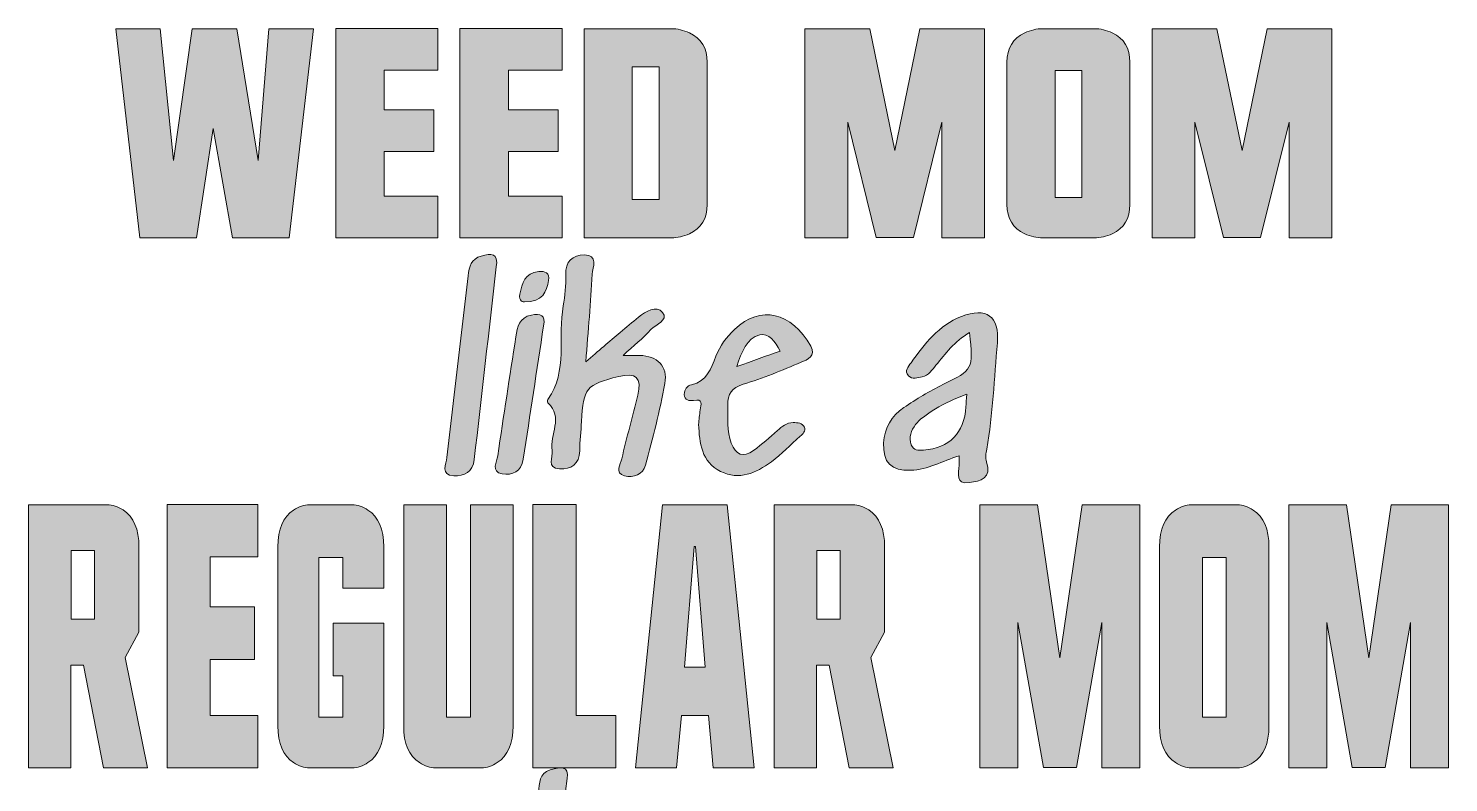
# Model space of a CAD drawing. Extents: x 567 to 1460, y -1404 to -541.
# Drawn here: x 612 to 1440, y -980 to -541 of the extents above; entities that cross this region are included whole.
import ezdxf

# ---------------------------------------------------------------- set-up
doc = ezdxf.new("R2010")
doc.units = 0
doc.header["$MEASUREMENT"] = 0
doc.layers.add('katman 1', color=7, linetype='Continuous')

# ---------------------------------------------------------------- blocks, each defined once
blk = doc.blocks.new('block 2')
at = {"layer": 'katman 1', "true_color": 0xffffff}
h = blk.add_hatch(color=7, dxfattribs=at)
h.dxf.hatch_style = 2
edge = h.paths.add_edge_path()
edge.add_spline(control_points=[(884.69, -679.8), (880.42, -717.33), (876.16, -754.75), (871.89, -792.18), (871.08, -799.37), (865.94, -801.95), (859.89, -801.59), (851.99, -801.12), (855.55, -794.74), (855.98, -790.89), (859.94, -755.57), (864.24, -720.28), (868.31, -684.96), (868.92, -679.68), (870.07, -675.15), (875.88, -673.45), (881.68, -671.74), (886.15, -671.76), (884.69, -679.8)], knot_values=[0, 0, 0, 0, 1, 1, 1, 2, 2, 2, 3, 3, 3, 4, 4, 4, 5, 5, 5, 6, 6, 6, 6], degree=3, periodic=1)
h = blk.add_hatch(color=7, dxfattribs=at)
h.dxf.hatch_style = 2
edge = h.paths.add_edge_path()
edge.add_spline(control_points=[(958.62, -731.42), (962.94, -731.42), (965.62, -731.36), (968.29, -731.43), (978.67, -731.74), (984.79, -737.5), (982.96, -747.76), (980.11, -763.81), (976.01, -779.67), (971.71, -795.41), (970.24, -800.77), (964.69, -802.95), (959.51, -801.56), (953.47, -799.94), (957.17, -794.85), (957.88, -791.7), (960.68, -779.23), (964.32, -766.95), (967.24, -754.5), (969.62, -744.32), (966.2, -741.21), (956.08, -743.7), (937.14, -748.34), (935.44, -750.43), (934.4, -769.98), (934.09, -775.67), (933.47, -781.34), (933.33, -787.02), (933.14, -794.87), (928.37, -798.04), (921.55, -797.59), (913.83, -797.08), (917.97, -790.73), (917.3, -786.79), (915.74, -777.62), (924.03, -767.56), (914.8, -759.04), (914.47, -758.74), (914.53, -757.53), (914.86, -757.05), (926.6, -740.32), (920.44, -720.65), (923.76, -702.54), (924.84, -696.62), (925.44, -690.48), (925.18, -684.48), (924.84, -676.52), (929.29, -672.93), (935.9, -672.85), (944.57, -672.75), (940.83, -680.06), (940.63, -684.1), (939.82, -700.43), (938.32, -716.72), (936.91, -735.08), (944.35, -728.73), (950.62, -723.34), (956.92, -717.99), (960.45, -715.01), (964.02, -712.07), (967.6, -709.15), (971.92, -705.64), (978.04, -701.83), (981.71, -706.45), (985.29, -710.94), (977.7, -713.31), (974.9, -716.32), (970.19, -721.39), (964.76, -725.8), (958.62, -731.42)], knot_values=[0, 0, 0, 0, 1, 1, 1, 2, 2, 2, 3, 3, 3, 4, 4, 4, 5, 5, 5, 6, 6, 6, 7, 7, 7, 8, 8, 8, 9, 9, 9, 10, 10, 10, 11, 11, 11, 12, 12, 12, 13, 13, 13, 14, 14, 14, 15, 15, 15, 16, 16, 16, 17, 17, 17, 18, 18, 18, 19, 19, 19, 20, 20, 20, 21, 21, 21, 22, 22, 22, 23, 23, 23, 23], degree=3, periodic=1)
h = blk.add_hatch(color=7, dxfattribs=at)
h.dxf.hatch_style = 2
edge = h.paths.add_edge_path()
edge.add_spline(control_points=[(901.07, -700.22), (900.69, -700.2), (897.6, -699.85), (898.44, -695.76), (899.73, -689.49), (901.19, -683.12), (909.44, -682.49), (913.21, -682.2), (915.9, -683.3), (915.2, -687.68), (914.14, -694.34), (911.87, -700.1), (901.07, -700.22)], knot_values=[0, 0, 0, 0, 1, 1, 1, 2, 2, 2, 3, 3, 3, 4, 4, 4, 4], degree=3, periodic=1)
h = blk.add_hatch(color=7, dxfattribs=at)
h.dxf.hatch_style = 2
edge = h.paths.add_edge_path()
edge.add_spline(control_points=[(1028.69, -748.26), (1040.17, -744.74), (1051.33, -740.07), (1062.43, -735.42), (1066.08, -733.89), (1071.31, -731.72), (1068.1, -726.1), (1056.72, -706.27), (1038.96, -701.73), (1023.55, -716.26), (1018.86, -720.68), (1015.13, -725.91), (1012.73, -731.89), (1009.83, -739.11), (1007.59, -746.55), (998.45, -748.55), (996.2, -749.04), (994.13, -751.22), (994.33, -754.14), (994.56, -757.54), (997.21, -758.07), (999.73, -757.61), (1005.53, -756.55), (1004.13, -760), (1003.61, -763.2), (1003.15, -765.99), (1002.95, -768.82), (1002.63, -771.63), (1003.27, -782.52), (1004.19, -793.47), (1015.44, -799.01), (1026.39, -804.4), (1036.26, -800.05), (1045.08, -793.37), (1050.99, -788.88), (1056.31, -783.6), (1061.8, -778.58), (1063.32, -777.19), (1065.49, -775.51), (1064.37, -773.24), (1063.17, -770.82), (1060.37, -770.53), (1057.84, -770.57), (1054.03, -770.63), (1051.35, -772.81), (1048.64, -775.27), (1044.19, -779.31), (1039.55, -783.16), (1034.75, -786.78), (1028.59, -791.43), (1024.33, -789.29), (1021.72, -782.53), (1018.95, -775.35), (1019.74, -767.87), (1019.69, -760.43), (1019.66, -753.93), (1021.93, -750.33), (1028.69, -748.26)], knot_values=[0, 0, 0, 0, 1, 1, 1, 2, 2, 2, 3, 3, 3, 4, 4, 4, 5, 5, 5, 6, 6, 6, 7, 7, 7, 8, 8, 8, 9, 9, 9, 10, 10, 10, 11, 11, 11, 12, 12, 12, 13, 13, 13, 14, 14, 14, 15, 15, 15, 16, 16, 16, 17, 17, 17, 18, 18, 18, 19, 19, 19, 19], degree=3, periodic=1)
edge = h.paths.add_edge_path()
edge.add_spline(control_points=[(1038.34, -719.39), (1043.33, -717.96), (1047.39, -723.47), (1050.28, -728.85), (1042.13, -731.76), (1034.32, -734.55), (1024.95, -737.9), (1027.77, -729.31), (1030.66, -721.58), (1038.34, -719.39)], knot_values=[0, 0, 0, 0, 1, 1, 1, 2, 2, 2, 3, 3, 3, 3], degree=3, periodic=1)
h = blk.add_hatch(color=7, dxfattribs=at)
h.dxf.hatch_style = 2
edge = h.paths.add_edge_path()
edge.add_spline(control_points=[(1176.85, -724.13), (1178.25, -708.64), (1170.47, -703.02), (1155.89, -708.7), (1142.71, -713.84), (1134.4, -724.66), (1126.54, -735.74), (1124.97, -737.95), (1122.41, -740.52), (1124.98, -743.26), (1127.14, -745.57), (1130.39, -744.48), (1133.1, -743.86), (1136.82, -743.02), (1138.77, -739.9), (1141.05, -737.15), (1146.61, -730.43), (1151.76, -723.24), (1160.66, -718.07), (1162.8, -739.91), (1162.69, -739.69), (1145.14, -748.34), (1137.21, -752.24), (1129.58, -756.88), (1122.29, -761.86), (1115.25, -766.67), (1111.06, -773.63), (1110.55, -782.41), (1109.9, -793.77), (1115.04, -798.94), (1126.38, -798.39), (1136.17, -797.91), (1144.73, -793.21), (1154.53, -789.91), (1154.53, -792.09), (1154.52, -793.78), (1154.53, -795.46), (1154.55, -800.07), (1152.06, -806.83), (1160.56, -805.55), (1166.67, -804.64), (1174, -803.19), (1170.49, -793.39), (1169.72, -791.23), (1170.21, -788.46), (1170.64, -786.06), (1174.27, -765.57), (1174.99, -744.79), (1176.85, -724.13)], knot_values=[0, 0, 0, 0, 1, 1, 1, 2, 2, 2, 3, 3, 3, 4, 4, 4, 5, 5, 5, 6, 6, 6, 7, 7, 7, 8, 8, 8, 9, 9, 9, 10, 10, 10, 11, 11, 11, 12, 12, 12, 13, 13, 13, 14, 14, 14, 15, 15, 15, 16, 16, 16, 16], degree=3, periodic=1)
edge = h.paths.add_edge_path()
edge.add_spline(control_points=[(1158.54, -761.36), (1157.47, -776.75), (1149.09, -785.31), (1133.81, -786.65), (1130.85, -786.91), (1127.89, -786.77), (1126.67, -783.53), (1125.01, -779.14), (1126.52, -775.2), (1129.22, -771.64), (1133.18, -766.42), (1146, -758.7), (1158.96, -753.96), (1158.78, -757.17), (1158.69, -759.27), (1158.54, -761.36)], knot_values=[0, 0, 0, 0, 1, 1, 1, 2, 2, 2, 3, 3, 3, 4, 4, 4, 5, 5, 5, 5], degree=3, periodic=1)
h = blk.add_hatch(color=7, dxfattribs=at)
h.dxf.hatch_style = 2
edge = h.paths.add_edge_path()
edge.add_spline(control_points=[(912.29, -714.19), (908.34, -740.11), (904.37, -766.03), (900.47, -791.95), (899.36, -799.32), (893.94, -801.45), (888.08, -800.44), (881.29, -799.27), (885.14, -793.39), (885.62, -789.92), (888.87, -766.77), (892.65, -743.7), (896.09, -720.57), (896.97, -714.65), (898.15, -709.31), (905.16, -707.92), (910.31, -706.9), (913.79, -707.74), (912.29, -714.19)], knot_values=[0, 0, 0, 0, 1, 1, 1, 2, 2, 2, 3, 3, 3, 4, 4, 4, 5, 5, 5, 6, 6, 6, 6], degree=3, periodic=1)
h = blk.add_hatch(color=7, dxfattribs=at)
h.dxf.hatch_style = 2
edge = h.paths.add_edge_path()
edge.add_spline(control_points=[(925.97, -978.09), (921.48, -1017.01), (917.18, -1054.42), (912.82, -1091.83), (911.97, -1099.06), (906.65, -1101.23), (900.58, -1100.73), (893.36, -1100.14), (896.67, -1094.55), (897.09, -1090.85), (901.08, -1055.91), (905.17, -1020.97), (909.35, -986.05), (909.96, -980.94), (909.56, -974.98), (916.22, -972.96), (922.14, -971.16), (927.28, -970.63), (925.97, -978.09)], knot_values=[0, 0, 0, 0, 1, 1, 1, 2, 2, 2, 3, 3, 3, 4, 4, 4, 5, 5, 5, 6, 6, 6, 6], degree=3, periodic=1)
at = {"layer": 'katman 1', "lineweight": 0}
for points, knots in [([(884.69, -679.8), (880.42, -717.33), (876.16, -754.75), (871.89, -792.18), (871.08, -799.37), (865.94, -801.95), (859.89, -801.59), (851.99, -801.12), (855.55, -794.74), (855.98, -790.89), (859.94, -755.57), (864.24, -720.28), (868.31, -684.96), (868.92, -679.68), (870.07, -675.15), (875.88, -673.45), (881.68, -671.74), (886.15, -671.76), (884.69, -679.8)], [0, 0, 0, 0, 1, 1, 1, 2, 2, 2, 3, 3, 3, 4, 4, 4, 5, 5, 5, 6, 6, 6, 6]), ([(958.62, -731.42), (962.94, -731.42), (965.62, -731.36), (968.29, -731.43), (978.67, -731.74), (984.79, -737.5), (982.96, -747.76), (980.11, -763.81), (976.01, -779.67), (971.71, -795.41), (970.24, -800.77), (964.69, -802.95), (959.51, -801.56), (953.47, -799.94), (957.17, -794.85), (957.88, -791.7), (960.68, -779.23), (964.32, -766.95), (967.24, -754.5), (969.62, -744.32), (966.2, -741.21), (956.08, -743.7), (937.14, -748.34), (935.44, -750.43), (934.4, -769.98), (934.09, -775.67), (933.47, -781.34), (933.33, -787.02), (933.14, -794.87), (928.37, -798.04), (921.55, -797.59), (913.83, -797.08), (917.97, -790.73), (917.3, -786.79), (915.74, -777.62), (924.03, -767.56), (914.8, -759.04), (914.47, -758.74), (914.53, -757.53), (914.86, -757.05), (926.6, -740.32), (920.44, -720.65), (923.76, -702.54), (924.84, -696.62), (925.44, -690.48), (925.18, -684.48), (924.84, -676.52), (929.29, -672.93), (935.9, -672.85), (944.57, -672.75), (940.83, -680.06), (940.63, -684.1), (939.82, -700.43), (938.32, -716.72), (936.91, -735.08), (944.35, -728.73), (950.62, -723.34), (956.92, -717.99), (960.45, -715.01), (964.02, -712.07), (967.6, -709.15), (971.92, -705.64), (978.04, -701.83), (981.71, -706.45), (985.29, -710.94), (977.7, -713.31), (974.9, -716.32), (970.19, -721.39), (964.76, -725.8), (958.62, -731.42)], [0, 0, 0, 0, 1, 1, 1, 2, 2, 2, 3, 3, 3, 4, 4, 4, 5, 5, 5, 6, 6, 6, 7, 7, 7, 8, 8, 8, 9, 9, 9, 10, 10, 10, 11, 11, 11, 12, 12, 12, 13, 13, 13, 14, 14, 14, 15, 15, 15, 16, 16, 16, 17, 17, 17, 18, 18, 18, 19, 19, 19, 20, 20, 20, 21, 21, 21, 22, 22, 22, 23, 23, 23, 23]), ([(901.07, -700.22), (900.69, -700.2), (897.6, -699.85), (898.44, -695.76), (899.73, -689.49), (901.19, -683.12), (909.44, -682.49), (913.21, -682.2), (915.9, -683.3), (915.2, -687.68), (914.14, -694.34), (911.87, -700.1), (901.07, -700.22)], [0, 0, 0, 0, 1, 1, 1, 2, 2, 2, 3, 3, 3, 4, 4, 4, 4]), ([(1028.69, -748.26), (1040.17, -744.74), (1051.33, -740.07), (1062.43, -735.42), (1066.08, -733.89), (1071.31, -731.72), (1068.1, -726.1), (1056.72, -706.27), (1038.96, -701.73), (1023.55, -716.26), (1018.86, -720.68), (1015.13, -725.91), (1012.73, -731.89), (1009.83, -739.11), (1007.59, -746.55), (998.45, -748.55), (996.2, -749.04), (994.13, -751.22), (994.33, -754.14), (994.56, -757.54), (997.21, -758.07), (999.73, -757.61), (1005.53, -756.55), (1004.13, -760), (1003.61, -763.2), (1003.15, -765.99), (1002.95, -768.82), (1002.63, -771.63), (1003.27, -782.52), (1004.19, -793.47), (1015.44, -799.01), (1026.39, -804.4), (1036.26, -800.05), (1045.08, -793.37), (1050.99, -788.88), (1056.31, -783.6), (1061.8, -778.58), (1063.32, -777.19), (1065.49, -775.51), (1064.37, -773.24), (1063.17, -770.82), (1060.37, -770.53), (1057.84, -770.57), (1054.03, -770.63), (1051.35, -772.81), (1048.64, -775.27), (1044.19, -779.31), (1039.55, -783.16), (1034.75, -786.78), (1028.59, -791.43), (1024.33, -789.29), (1021.72, -782.53), (1018.95, -775.35), (1019.74, -767.87), (1019.69, -760.43), (1019.66, -753.93), (1021.93, -750.33), (1028.69, -748.26)], [0, 0, 0, 0, 1, 1, 1, 2, 2, 2, 3, 3, 3, 4, 4, 4, 5, 5, 5, 6, 6, 6, 7, 7, 7, 8, 8, 8, 9, 9, 9, 10, 10, 10, 11, 11, 11, 12, 12, 12, 13, 13, 13, 14, 14, 14, 15, 15, 15, 16, 16, 16, 17, 17, 17, 18, 18, 18, 19, 19, 19, 19]), ([(1176.85, -724.13), (1178.25, -708.64), (1170.47, -703.02), (1155.89, -708.7), (1142.71, -713.84), (1134.4, -724.66), (1126.54, -735.74), (1124.97, -737.95), (1122.41, -740.52), (1124.98, -743.26), (1127.14, -745.57), (1130.39, -744.48), (1133.1, -743.86), (1136.82, -743.02), (1138.77, -739.9), (1141.05, -737.15), (1146.61, -730.43), (1151.76, -723.24), (1160.66, -718.07), (1162.8, -739.91), (1162.69, -739.69), (1145.14, -748.34), (1137.21, -752.24), (1129.58, -756.88), (1122.29, -761.86), (1115.25, -766.67), (1111.06, -773.63), (1110.55, -782.41), (1109.9, -793.77), (1115.04, -798.94), (1126.38, -798.39), (1136.17, -797.91), (1144.73, -793.21), (1154.53, -789.91), (1154.53, -792.09), (1154.52, -793.78), (1154.53, -795.46), (1154.55, -800.07), (1152.06, -806.83), (1160.56, -805.55), (1166.67, -804.64), (1174, -803.19), (1170.49, -793.39), (1169.72, -791.23), (1170.21, -788.46), (1170.64, -786.06), (1174.27, -765.57), (1174.99, -744.79), (1176.85, -724.13)], [0, 0, 0, 0, 1, 1, 1, 2, 2, 2, 3, 3, 3, 4, 4, 4, 5, 5, 5, 6, 6, 6, 7, 7, 7, 8, 8, 8, 9, 9, 9, 10, 10, 10, 11, 11, 11, 12, 12, 12, 13, 13, 13, 14, 14, 14, 15, 15, 15, 16, 16, 16, 16]), ([(912.29, -714.19), (908.34, -740.11), (904.37, -766.03), (900.47, -791.95), (899.36, -799.32), (893.94, -801.45), (888.08, -800.44), (881.29, -799.27), (885.14, -793.39), (885.62, -789.92), (888.87, -766.77), (892.65, -743.7), (896.09, -720.57), (896.97, -714.65), (898.15, -709.31), (905.16, -707.92), (910.31, -706.9), (913.79, -707.74), (912.29, -714.19)], [0, 0, 0, 0, 1, 1, 1, 2, 2, 2, 3, 3, 3, 4, 4, 4, 5, 5, 5, 6, 6, 6, 6]), ([(1038.34, -719.39), (1043.33, -717.96), (1047.39, -723.47), (1050.28, -728.85), (1042.13, -731.76), (1034.32, -734.55), (1024.95, -737.9), (1027.77, -729.31), (1030.66, -721.58), (1038.34, -719.39)], [0, 0, 0, 0, 1, 1, 1, 2, 2, 2, 3, 3, 3, 3]), ([(1158.54, -761.36), (1157.47, -776.75), (1149.09, -785.31), (1133.81, -786.65), (1130.85, -786.91), (1127.89, -786.77), (1126.67, -783.53), (1125.01, -779.14), (1126.52, -775.2), (1129.22, -771.64), (1133.18, -766.42), (1146, -758.7), (1158.96, -753.96), (1158.78, -757.17), (1158.69, -759.27), (1158.54, -761.36)], [0, 0, 0, 0, 1, 1, 1, 2, 2, 2, 3, 3, 3, 4, 4, 4, 5, 5, 5, 5]), ([(925.97, -978.09), (921.48, -1017.01), (917.18, -1054.42), (912.82, -1091.83), (911.97, -1099.06), (906.65, -1101.23), (900.58, -1100.73), (893.36, -1100.14), (896.67, -1094.55), (897.09, -1090.85), (901.08, -1055.91), (905.17, -1020.97), (909.35, -986.05), (909.96, -980.94), (909.56, -974.98), (916.22, -972.96), (922.14, -971.16), (927.28, -970.63), (925.97, -978.09)], [0, 0, 0, 0, 1, 1, 1, 2, 2, 2, 3, 3, 3, 4, 4, 4, 5, 5, 5, 6, 6, 6, 6])]:
    blk.add_open_spline(points, degree=3, knots=knots, dxfattribs=at)
blk = doc.blocks.new('block 3')
at = {"layer": 'katman 1', "true_color": 0x1c9533}
h = blk.add_hatch(color=104, dxfattribs=at)
h.dxf.hatch_style = 2
h.paths.add_polyline_path([(778.08, -540.93), (763.97, -662.84), (730.88, -662.84), (719.71, -599.17), (710.01, -662.84), (676.93, -662.84), (662.82, -540.93), (688.71, -540.93), (696.59, -617.68), (707.42, -540.93), (733.48, -540.93), (745.87, -617.68), (752.19, -540.93)])
h = blk.add_hatch(color=104, dxfattribs=at)
h.dxf.hatch_style = 2
h.paths.add_polyline_path([(850.57, -540.76), (850.57, -565.04), (819.31, -565.04), (819.31, -588.3), (848.32, -588.3), (848.32, -612.58), (819.31, -612.58), (819.31, -638.56), (850.57, -638.56), (850.57, -662.84), (791.08, -662.84), (791.08, -540.76)])
h = blk.add_hatch(color=104, dxfattribs=at)
h.dxf.hatch_style = 2
h.paths.add_polyline_path([(923.06, -540.76), (923.06, -565.04), (891.8, -565.04), (891.8, -588.3), (920.81, -588.3), (920.81, -612.58), (891.8, -612.58), (891.8, -638.56), (923.06, -638.56), (923.06, -662.84), (863.56, -662.84), (863.56, -540.76)])
h = blk.add_hatch(color=104, dxfattribs=at)
h.dxf.hatch_style = 2
edge = h.paths.add_edge_path()
edge.add_spline(control_points=[(986.88, -540.93), (990.35, -540.93), (993.81, -541.75), (997.28, -543.39), (1004.2, -546.62), (1007.67, -552.28), (1007.67, -560.37), (1007.67, -560.37), (1007.67, -643.4), (1007.67, -643.4), (1007.67, -651.55), (1004.2, -657.24), (997.28, -660.47), (993.81, -662.05), (990.35, -662.84), (986.88, -662.84), (986.88, -662.84), (936.05, -662.84), (936.05, -662.84), (936.05, -662.84), (936.05, -540.93), (936.05, -540.93), (936.05, -540.93), (986.88, -540.93), (986.88, -540.93)], knot_values=[0, 0, 0, 0, 1, 1, 1, 2, 2, 2, 3, 3, 3, 4, 4, 4, 5, 5, 5, 6, 6, 6, 7, 7, 7, 8, 8, 8, 8], degree=3, periodic=1)
h.paths.add_polyline_path([(979.61, -563.26), (963.93, -563.26), (963.93, -640.51), (979.61, -640.51)])
h = blk.add_hatch(color=104, dxfattribs=at)
h.dxf.hatch_style = 2
h.paths.add_polyline_path([(1169.44, -540.93), (1169.44, -662.84), (1144.5, -662.84), (1144.5, -595.52), (1127.87, -662.76), (1106.22, -662.76), (1089.59, -595.52), (1089.59, -662.84), (1064.65, -662.84), (1064.65, -540.93), (1102.41, -540.93), (1117.05, -611.9), (1131.68, -540.93)])
h = blk.add_hatch(color=104, dxfattribs=at)
h.dxf.hatch_style = 2
edge = h.paths.add_edge_path()
edge.add_spline(control_points=[(1233.44, -540.93), (1236.91, -540.93), (1240.37, -541.75), (1243.84, -543.39), (1250.7, -546.62), (1254.14, -552.28), (1254.14, -560.37), (1254.14, -560.37), (1254.14, -643.4), (1254.14, -643.4), (1254.14, -651.55), (1250.7, -657.24), (1243.84, -660.47), (1240.37, -662.05), (1236.91, -662.84), (1233.44, -662.84), (1233.44, -662.84), (1203.22, -662.84), (1203.22, -662.84), (1199.75, -662.84), (1196.29, -662.05), (1192.83, -660.47), (1185.9, -657.24), (1182.43, -651.55), (1182.43, -643.4), (1182.43, -643.4), (1182.43, -560.37), (1182.43, -560.37), (1182.43, -552.28), (1185.9, -546.62), (1192.83, -543.39), (1196.29, -541.75), (1199.75, -540.93), (1203.22, -540.93), (1203.22, -540.93), (1233.44, -540.93), (1233.44, -540.93)], knot_values=[0, 0, 0, 0, 1, 1, 1, 2, 2, 2, 3, 3, 3, 4, 4, 4, 5, 5, 5, 6, 6, 6, 7, 7, 7, 8, 8, 8, 9, 9, 9, 10, 10, 10, 11, 11, 11, 12, 12, 12, 12], degree=3, periodic=1)
h.paths.add_polyline_path([(1226.17, -565.29), (1210.49, -565.29), (1210.49, -639.41), (1226.17, -639.41)])
h = blk.add_hatch(color=104, dxfattribs=at)
h.dxf.hatch_style = 2
h.paths.add_polyline_path([(1371.92, -540.93), (1371.92, -662.84), (1346.98, -662.84), (1346.98, -595.52), (1330.35, -662.76), (1308.7, -662.76), (1292.07, -595.52), (1292.07, -662.84), (1267.13, -662.84), (1267.13, -540.93), (1304.89, -540.93), (1319.53, -611.9), (1334.16, -540.93)])
at = {"layer": 'katman 1', "lineweight": 0}
for points in [[(778.08, -540.93), (763.97, -662.84), (730.88, -662.84), (719.71, -599.17), (710.01, -662.84), (676.93, -662.84), (662.82, -540.93), (688.71, -540.93), (696.59, -617.68), (707.42, -540.93), (733.48, -540.93), (745.87, -617.68), (752.19, -540.93), (778.08, -540.93)], [(850.57, -540.76), (850.57, -565.04), (819.31, -565.04), (819.31, -588.3), (848.32, -588.3), (848.32, -612.58), (819.31, -612.58), (819.31, -638.56), (850.57, -638.56), (850.57, -662.84), (791.08, -662.84), (791.08, -540.76), (850.57, -540.76)], [(923.06, -540.76), (923.06, -565.04), (891.8, -565.04), (891.8, -588.3), (920.81, -588.3), (920.81, -612.58), (891.8, -612.58), (891.8, -638.56), (923.06, -638.56), (923.06, -662.84), (863.56, -662.84), (863.56, -540.76), (923.06, -540.76)], [(1169.44, -540.93), (1169.44, -662.84), (1144.5, -662.84), (1144.5, -595.52), (1127.87, -662.76), (1106.22, -662.76), (1089.59, -595.52), (1089.59, -662.84), (1064.65, -662.84), (1064.65, -540.93), (1102.41, -540.93), (1117.05, -611.9), (1131.68, -540.93), (1169.44, -540.93)], [(1371.92, -540.93), (1371.92, -662.84), (1346.98, -662.84), (1346.98, -595.52), (1330.35, -662.76), (1308.7, -662.76), (1292.07, -595.52), (1292.07, -662.84), (1267.13, -662.84), (1267.13, -540.93), (1304.89, -540.93), (1319.53, -611.9), (1334.16, -540.93), (1371.92, -540.93)], [(979.61, -563.26), (963.93, -563.26), (963.93, -640.51), (979.61, -640.51), (979.61, -563.26)], [(1226.17, -565.29), (1210.49, -565.29), (1210.49, -639.41), (1226.17, -639.41), (1226.17, -565.29)]]:
    blk.add_lwpolyline(points, dxfattribs=at)
for points, knots in [([(986.88, -540.93), (990.35, -540.93), (993.81, -541.75), (997.28, -543.39), (1004.2, -546.62), (1007.67, -552.28), (1007.67, -560.37), (1007.67, -560.37), (1007.67, -643.4), (1007.67, -643.4), (1007.67, -651.55), (1004.2, -657.24), (997.28, -660.47), (993.81, -662.05), (990.35, -662.84), (986.88, -662.84), (986.88, -662.84), (936.05, -662.84), (936.05, -662.84), (936.05, -662.84), (936.05, -540.93), (936.05, -540.93), (936.05, -540.93), (986.88, -540.93), (986.88, -540.93)], [0, 0, 0, 0, 1, 1, 1, 2, 2, 2, 3, 3, 3, 4, 4, 4, 5, 5, 5, 6, 6, 6, 7, 7, 7, 8, 8, 8, 8]), ([(1233.44, -540.93), (1236.91, -540.93), (1240.37, -541.75), (1243.84, -543.39), (1250.7, -546.62), (1254.14, -552.28), (1254.14, -560.37), (1254.14, -560.37), (1254.14, -643.4), (1254.14, -643.4), (1254.14, -651.55), (1250.7, -657.24), (1243.84, -660.47), (1240.37, -662.05), (1236.91, -662.84), (1233.44, -662.84), (1233.44, -662.84), (1203.22, -662.84), (1203.22, -662.84), (1199.75, -662.84), (1196.29, -662.05), (1192.83, -660.47), (1185.9, -657.24), (1182.43, -651.55), (1182.43, -643.4), (1182.43, -643.4), (1182.43, -560.37), (1182.43, -560.37), (1182.43, -552.28), (1185.9, -546.62), (1192.83, -543.39), (1196.29, -541.75), (1199.75, -540.93), (1203.22, -540.93), (1203.22, -540.93), (1233.44, -540.93), (1233.44, -540.93)], [0, 0, 0, 0, 1, 1, 1, 2, 2, 2, 3, 3, 3, 4, 4, 4, 5, 5, 5, 6, 6, 6, 7, 7, 7, 8, 8, 8, 9, 9, 9, 10, 10, 10, 11, 11, 11, 12, 12, 12, 12])]:
    blk.add_open_spline(points, degree=3, knots=knots, dxfattribs=at)
blk = doc.blocks.new('block 4')
at = {"layer": 'katman 1', "true_color": 0xfb00b0}
h = blk.add_hatch(color=220, dxfattribs=at)
h.dxf.hatch_style = 2
edge = h.paths.add_edge_path()
edge.add_spline(control_points=[(655.68, -971.82), (655.68, -971.82), (644.13, -911.93), (644.13, -911.93), (644.13, -911.93), (636.73, -911.93), (636.73, -911.93), (636.73, -911.93), (636.73, -971.82), (636.73, -971.82), (636.73, -971.82), (611.94, -971.82), (611.94, -971.82), (611.94, -971.82), (611.94, -818.5), (611.94, -818.5), (611.94, -818.5), (657.91, -818.5), (657.91, -818.5), (660.99, -818.5), (664.07, -819.5), (667.15, -821.49), (673.31, -825.55), (676.39, -832.7), (676.39, -842.95), (676.39, -842.95), (676.39, -892.71), (676.39, -892.71), (676.39, -892.71), (668.31, -907.55), (668.31, -907.55), (668.31, -907.55), (681.32, -971.82), (681.32, -971.82), (681.32, -971.82), (655.68, -971.82), (655.68, -971.82)], knot_values=[0, 0, 0, 0, 1, 1, 1, 2, 2, 2, 3, 3, 3, 4, 4, 4, 5, 5, 5, 6, 6, 6, 7, 7, 7, 8, 8, 8, 9, 9, 9, 10, 10, 10, 11, 11, 11, 12, 12, 12, 12], degree=3, periodic=1)
h.paths.add_polyline_path([(636.81, -885.23), (650.44, -885.23), (650.44, -845.09), (636.81, -845.09)])
h = blk.add_hatch(color=220, dxfattribs=at)
h.dxf.hatch_style = 2
h.paths.add_polyline_path([(745.78, -818.29), (745.78, -848.82), (717.98, -848.82), (717.98, -878.08), (743.77, -878.08), (743.77, -908.62), (717.98, -908.62), (717.98, -941.29), (745.78, -941.29), (745.78, -971.82), (692.87, -971.82), (692.87, -818.29)])
h = blk.add_hatch(color=220, dxfattribs=at)
h.dxf.hatch_style = 2
edge = h.paths.add_edge_path()
edge.add_spline(control_points=[(795.22, -867.08), (795.22, -867.08), (795.22, -849.15), (795.22, -849.15), (795.22, -849.15), (781.28, -849.15), (781.28, -849.15), (781.28, -849.15), (781.28, -942.35), (781.28, -942.35), (781.28, -942.35), (795.22, -942.35), (795.22, -942.35), (795.22, -942.35), (795.22, -918.12), (795.22, -918.12), (795.22, -918.12), (789.67, -918.12), (789.67, -918.12), (789.67, -918.12), (789.67, -887.48), (789.67, -887.48), (789.67, -887.48), (819.17, -887.48), (819.17, -887.48), (819.17, -887.48), (819.17, -947.37), (819.17, -947.37), (819.17, -957.62), (816.08, -964.78), (809.92, -968.83), (806.84, -970.83), (803.76, -971.82), (800.68, -971.82), (800.68, -971.82), (775.81, -971.82), (775.81, -971.82), (772.73, -971.82), (769.65, -970.83), (766.57, -968.83), (760.41, -964.78), (757.33, -957.62), (757.33, -947.37), (757.33, -947.37), (757.33, -842.95), (757.33, -842.95), (757.33, -832.77), (760.41, -825.66), (766.57, -821.6), (769.65, -819.54), (772.73, -818.5), (775.81, -818.5), (775.81, -818.5), (800.68, -818.5), (800.68, -818.5), (803.76, -818.5), (806.84, -819.54), (809.92, -821.6), (816.08, -825.66), (819.17, -832.77), (819.17, -842.95), (819.17, -842.95), (819.17, -867.08), (819.17, -867.08), (819.17, -867.08), (795.22, -867.08), (795.22, -867.08)], knot_values=[0, 0, 0, 0, 1, 1, 1, 2, 2, 2, 3, 3, 3, 4, 4, 4, 5, 5, 5, 6, 6, 6, 7, 7, 7, 8, 8, 8, 9, 9, 9, 10, 10, 10, 11, 11, 11, 12, 12, 12, 13, 13, 13, 14, 14, 14, 15, 15, 15, 16, 16, 16, 17, 17, 17, 18, 18, 18, 19, 19, 19, 20, 20, 20, 21, 21, 21, 22, 22, 22, 22], degree=3, periodic=1)
h = blk.add_hatch(color=220, dxfattribs=at)
h.dxf.hatch_style = 2
edge = h.paths.add_edge_path()
edge.add_spline(control_points=[(894.56, -818.5), (894.56, -818.5), (894.56, -947.37), (894.56, -947.37), (894.56, -957.62), (891.48, -964.78), (885.32, -968.83), (882.23, -970.83), (879.15, -971.82), (876.07, -971.82), (876.07, -971.82), (849.2, -971.82), (849.2, -971.82), (846.12, -971.82), (843.04, -970.83), (839.96, -968.83), (833.8, -964.78), (830.72, -957.62), (830.72, -947.37), (830.72, -947.37), (830.72, -818.5), (830.72, -818.5), (830.72, -818.5), (855.67, -818.5), (855.67, -818.5), (855.67, -818.5), (855.67, -942.35), (855.67, -942.35), (855.67, -942.35), (869.61, -942.35), (869.61, -942.35), (869.61, -942.35), (869.61, -818.5), (869.61, -818.5), (869.61, -818.5), (894.56, -818.5), (894.56, -818.5)], knot_values=[0, 0, 0, 0, 1, 1, 1, 2, 2, 2, 3, 3, 3, 4, 4, 4, 5, 5, 5, 6, 6, 6, 7, 7, 7, 8, 8, 8, 9, 9, 9, 10, 10, 10, 11, 11, 11, 12, 12, 12, 12], degree=3, periodic=1)
h = blk.add_hatch(color=220, dxfattribs=at)
h.dxf.hatch_style = 2
h.paths.add_polyline_path([(931.21, -818.29), (931.21, -941.29), (954.39, -941.29), (954.39, -971.82), (906.11, -971.82), (906.11, -818.29)])
h = blk.add_hatch(color=220, dxfattribs=at)
h.dxf.hatch_style = 2
h.paths.add_polyline_path([(1019.39, -818.5), (1035.1, -971.82), (1011.22, -971.82), (1008.37, -941.29), (992.66, -941.29), (989.82, -971.82), (965.94, -971.82), (981.58, -818.5)])
h.paths.add_polyline_path([(994.51, -913.21), (1006.53, -913.21), (1000.9, -842.85), (1000.14, -842.85)])
h = blk.add_hatch(color=220, dxfattribs=at)
h.dxf.hatch_style = 2
edge = h.paths.add_edge_path()
edge.add_spline(control_points=[(1090.39, -971.82), (1090.39, -971.82), (1078.84, -911.93), (1078.84, -911.93), (1078.84, -911.93), (1071.44, -911.93), (1071.44, -911.93), (1071.44, -911.93), (1071.44, -971.82), (1071.44, -971.82), (1071.44, -971.82), (1046.65, -971.82), (1046.65, -971.82), (1046.65, -971.82), (1046.65, -818.5), (1046.65, -818.5), (1046.65, -818.5), (1092.62, -818.5), (1092.62, -818.5), (1095.7, -818.5), (1098.78, -819.5), (1101.86, -821.49), (1108.02, -825.55), (1111.1, -832.7), (1111.1, -842.95), (1111.1, -842.95), (1111.1, -892.71), (1111.1, -892.71), (1111.1, -892.71), (1103.02, -907.55), (1103.02, -907.55), (1103.02, -907.55), (1116.03, -971.82), (1116.03, -971.82), (1116.03, -971.82), (1090.39, -971.82), (1090.39, -971.82)], knot_values=[0, 0, 0, 0, 1, 1, 1, 2, 2, 2, 3, 3, 3, 4, 4, 4, 5, 5, 5, 6, 6, 6, 7, 7, 7, 8, 8, 8, 9, 9, 9, 10, 10, 10, 11, 11, 11, 12, 12, 12, 12], degree=3, periodic=1)
h.paths.add_polyline_path([(1071.52, -885.23), (1085.15, -885.23), (1085.15, -845.09), (1071.52, -845.09)])
h = blk.add_hatch(color=220, dxfattribs=at)
h.dxf.hatch_style = 2
h.paths.add_polyline_path([(1259.88, -818.5), (1259.88, -971.82), (1237.7, -971.82), (1237.7, -887.16), (1222.92, -971.71), (1203.67, -971.71), (1188.88, -887.16), (1188.88, -971.82), (1166.7, -971.82), (1166.7, -818.5), (1200.28, -818.5), (1213.29, -907.76), (1226.31, -818.5)])
h = blk.add_hatch(color=220, dxfattribs=at)
h.dxf.hatch_style = 2
edge = h.paths.add_edge_path()
edge.add_spline(control_points=[(1316.79, -818.5), (1319.87, -818.5), (1322.95, -819.54), (1326.03, -821.6), (1332.14, -825.66), (1335.19, -832.77), (1335.19, -842.95), (1335.19, -842.95), (1335.19, -947.37), (1335.19, -947.37), (1335.19, -957.62), (1332.14, -964.78), (1326.03, -968.83), (1322.95, -970.83), (1319.87, -971.82), (1316.79, -971.82), (1316.79, -971.82), (1289.91, -971.82), (1289.91, -971.82), (1286.83, -971.82), (1283.75, -970.83), (1280.67, -968.83), (1274.51, -964.78), (1271.43, -957.62), (1271.43, -947.37), (1271.43, -947.37), (1271.43, -842.95), (1271.43, -842.95), (1271.43, -832.77), (1274.51, -825.66), (1280.67, -821.6), (1283.75, -819.54), (1286.83, -818.5), (1289.91, -818.5), (1289.91, -818.5), (1316.79, -818.5), (1316.79, -818.5)], knot_values=[0, 0, 0, 0, 1, 1, 1, 2, 2, 2, 3, 3, 3, 4, 4, 4, 5, 5, 5, 6, 6, 6, 7, 7, 7, 8, 8, 8, 9, 9, 9, 10, 10, 10, 11, 11, 11, 12, 12, 12, 12], degree=3, periodic=1)
h.paths.add_polyline_path([(1310.32, -849.15), (1296.38, -849.15), (1296.38, -942.35), (1310.32, -942.35)])
h = blk.add_hatch(color=220, dxfattribs=at)
h.dxf.hatch_style = 2
h.paths.add_polyline_path([(1439.93, -818.5), (1439.93, -971.82), (1417.75, -971.82), (1417.75, -887.16), (1402.96, -971.71), (1383.71, -971.71), (1368.93, -887.16), (1368.93, -971.82), (1346.75, -971.82), (1346.75, -818.5), (1380.32, -818.5), (1393.34, -907.76), (1406.35, -818.5)])
at = {"layer": 'katman 1', "lineweight": 0}
for points in [[(745.78, -818.29), (745.78, -848.82), (717.98, -848.82), (717.98, -878.08), (743.77, -878.08), (743.77, -908.62), (717.98, -908.62), (717.98, -941.29), (745.78, -941.29), (745.78, -971.82), (692.87, -971.82), (692.87, -818.29), (745.78, -818.29)], [(931.21, -818.29), (931.21, -941.29), (954.39, -941.29), (954.39, -971.82), (906.11, -971.82), (906.11, -818.29), (931.21, -818.29)], [(1019.39, -818.5), (1035.1, -971.82), (1011.22, -971.82), (1008.37, -941.29), (992.66, -941.29), (989.82, -971.82), (965.94, -971.82), (981.58, -818.5), (1019.39, -818.5)], [(1259.88, -818.5), (1259.88, -971.82), (1237.7, -971.82), (1237.7, -887.16), (1222.92, -971.71), (1203.67, -971.71), (1188.88, -887.16), (1188.88, -971.82), (1166.7, -971.82), (1166.7, -818.5), (1200.28, -818.5), (1213.29, -907.76), (1226.31, -818.5), (1259.88, -818.5)], [(1439.93, -818.5), (1439.93, -971.82), (1417.75, -971.82), (1417.75, -887.16), (1402.96, -971.71), (1383.71, -971.71), (1368.93, -887.16), (1368.93, -971.82), (1346.75, -971.82), (1346.75, -818.5), (1380.32, -818.5), (1393.34, -907.76), (1406.35, -818.5), (1439.93, -818.5)], [(994.51, -913.21), (1006.53, -913.21), (1000.9, -842.85), (1000.14, -842.85), (994.51, -913.21)], [(636.81, -885.23), (650.44, -885.23), (650.44, -845.09), (636.81, -845.09), (636.81, -885.23)], [(1071.52, -885.23), (1085.15, -885.23), (1085.15, -845.09), (1071.52, -845.09), (1071.52, -885.23)], [(1310.32, -849.15), (1296.38, -849.15), (1296.38, -942.35), (1310.32, -942.35), (1310.32, -849.15)]]:
    blk.add_lwpolyline(points, dxfattribs=at)
for points, knots in [([(655.68, -971.82), (655.68, -971.82), (644.13, -911.93), (644.13, -911.93), (644.13, -911.93), (636.73, -911.93), (636.73, -911.93), (636.73, -911.93), (636.73, -971.82), (636.73, -971.82), (636.73, -971.82), (611.94, -971.82), (611.94, -971.82), (611.94, -971.82), (611.94, -818.5), (611.94, -818.5), (611.94, -818.5), (657.91, -818.5), (657.91, -818.5), (660.99, -818.5), (664.07, -819.5), (667.15, -821.49), (673.31, -825.55), (676.39, -832.7), (676.39, -842.95), (676.39, -842.95), (676.39, -892.71), (676.39, -892.71), (676.39, -892.71), (668.31, -907.55), (668.31, -907.55), (668.31, -907.55), (681.32, -971.82), (681.32, -971.82), (681.32, -971.82), (655.68, -971.82), (655.68, -971.82)], [0, 0, 0, 0, 1, 1, 1, 2, 2, 2, 3, 3, 3, 4, 4, 4, 5, 5, 5, 6, 6, 6, 7, 7, 7, 8, 8, 8, 9, 9, 9, 10, 10, 10, 11, 11, 11, 12, 12, 12, 12]), ([(795.22, -867.08), (795.22, -867.08), (795.22, -849.15), (795.22, -849.15), (795.22, -849.15), (781.28, -849.15), (781.28, -849.15), (781.28, -849.15), (781.28, -942.35), (781.28, -942.35), (781.28, -942.35), (795.22, -942.35), (795.22, -942.35), (795.22, -942.35), (795.22, -918.12), (795.22, -918.12), (795.22, -918.12), (789.67, -918.12), (789.67, -918.12), (789.67, -918.12), (789.67, -887.48), (789.67, -887.48), (789.67, -887.48), (819.17, -887.48), (819.17, -887.48), (819.17, -887.48), (819.17, -947.37), (819.17, -947.37), (819.17, -957.62), (816.08, -964.78), (809.92, -968.83), (806.84, -970.83), (803.76, -971.82), (800.68, -971.82), (800.68, -971.82), (775.81, -971.82), (775.81, -971.82), (772.73, -971.82), (769.65, -970.83), (766.57, -968.83), (760.41, -964.78), (757.33, -957.62), (757.33, -947.37), (757.33, -947.37), (757.33, -842.95), (757.33, -842.95), (757.33, -832.77), (760.41, -825.66), (766.57, -821.6), (769.65, -819.54), (772.73, -818.5), (775.81, -818.5), (775.81, -818.5), (800.68, -818.5), (800.68, -818.5), (803.76, -818.5), (806.84, -819.54), (809.92, -821.6), (816.08, -825.66), (819.17, -832.77), (819.17, -842.95), (819.17, -842.95), (819.17, -867.08), (819.17, -867.08), (819.17, -867.08), (795.22, -867.08), (795.22, -867.08)], [0, 0, 0, 0, 1, 1, 1, 2, 2, 2, 3, 3, 3, 4, 4, 4, 5, 5, 5, 6, 6, 6, 7, 7, 7, 8, 8, 8, 9, 9, 9, 10, 10, 10, 11, 11, 11, 12, 12, 12, 13, 13, 13, 14, 14, 14, 15, 15, 15, 16, 16, 16, 17, 17, 17, 18, 18, 18, 19, 19, 19, 20, 20, 20, 21, 21, 21, 22, 22, 22, 22]), ([(894.56, -818.5), (894.56, -818.5), (894.56, -947.37), (894.56, -947.37), (894.56, -957.62), (891.48, -964.78), (885.32, -968.83), (882.23, -970.83), (879.15, -971.82), (876.07, -971.82), (876.07, -971.82), (849.2, -971.82), (849.2, -971.82), (846.12, -971.82), (843.04, -970.83), (839.96, -968.83), (833.8, -964.78), (830.72, -957.62), (830.72, -947.37), (830.72, -947.37), (830.72, -818.5), (830.72, -818.5), (830.72, -818.5), (855.67, -818.5), (855.67, -818.5), (855.67, -818.5), (855.67, -942.35), (855.67, -942.35), (855.67, -942.35), (869.61, -942.35), (869.61, -942.35), (869.61, -942.35), (869.61, -818.5), (869.61, -818.5), (869.61, -818.5), (894.56, -818.5), (894.56, -818.5)], [0, 0, 0, 0, 1, 1, 1, 2, 2, 2, 3, 3, 3, 4, 4, 4, 5, 5, 5, 6, 6, 6, 7, 7, 7, 8, 8, 8, 9, 9, 9, 10, 10, 10, 11, 11, 11, 12, 12, 12, 12]), ([(1090.39, -971.82), (1090.39, -971.82), (1078.84, -911.93), (1078.84, -911.93), (1078.84, -911.93), (1071.44, -911.93), (1071.44, -911.93), (1071.44, -911.93), (1071.44, -971.82), (1071.44, -971.82), (1071.44, -971.82), (1046.65, -971.82), (1046.65, -971.82), (1046.65, -971.82), (1046.65, -818.5), (1046.65, -818.5), (1046.65, -818.5), (1092.62, -818.5), (1092.62, -818.5), (1095.7, -818.5), (1098.78, -819.5), (1101.86, -821.49), (1108.02, -825.55), (1111.1, -832.7), (1111.1, -842.95), (1111.1, -842.95), (1111.1, -892.71), (1111.1, -892.71), (1111.1, -892.71), (1103.02, -907.55), (1103.02, -907.55), (1103.02, -907.55), (1116.03, -971.82), (1116.03, -971.82), (1116.03, -971.82), (1090.39, -971.82), (1090.39, -971.82)], [0, 0, 0, 0, 1, 1, 1, 2, 2, 2, 3, 3, 3, 4, 4, 4, 5, 5, 5, 6, 6, 6, 7, 7, 7, 8, 8, 8, 9, 9, 9, 10, 10, 10, 11, 11, 11, 12, 12, 12, 12]), ([(1316.79, -818.5), (1319.87, -818.5), (1322.95, -819.54), (1326.03, -821.6), (1332.14, -825.66), (1335.19, -832.77), (1335.19, -842.95), (1335.19, -842.95), (1335.19, -947.37), (1335.19, -947.37), (1335.19, -957.62), (1332.14, -964.78), (1326.03, -968.83), (1322.95, -970.83), (1319.87, -971.82), (1316.79, -971.82), (1316.79, -971.82), (1289.91, -971.82), (1289.91, -971.82), (1286.83, -971.82), (1283.75, -970.83), (1280.67, -968.83), (1274.51, -964.78), (1271.43, -957.62), (1271.43, -947.37), (1271.43, -947.37), (1271.43, -842.95), (1271.43, -842.95), (1271.43, -832.77), (1274.51, -825.66), (1280.67, -821.6), (1283.75, -819.54), (1286.83, -818.5), (1289.91, -818.5), (1289.91, -818.5), (1316.79, -818.5), (1316.79, -818.5)], [0, 0, 0, 0, 1, 1, 1, 2, 2, 2, 3, 3, 3, 4, 4, 4, 5, 5, 5, 6, 6, 6, 7, 7, 7, 8, 8, 8, 9, 9, 9, 10, 10, 10, 11, 11, 11, 12, 12, 12, 12])]:
    blk.add_open_spline(points, degree=3, knots=knots, dxfattribs=at)

msp = doc.modelspace()

# ---------------------------------------------------------------- block references
at = {"layer": 'katman 1'}
for name in ['block 3', 'block 2', 'block 4']:
    msp.add_blockref(name, (0, 0), dxfattribs=at)

doc.saveas('drawing.dxf')
